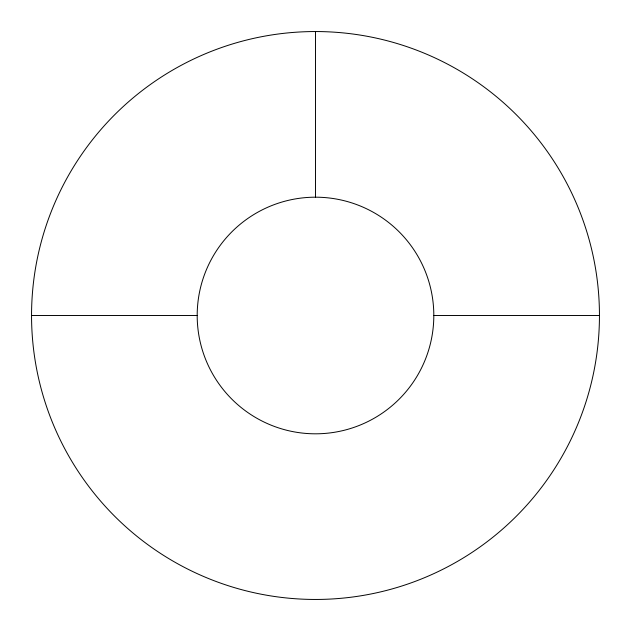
<?xml version="1.0" encoding="UTF-8"?>
<svg xmlns="http://www.w3.org/2000/svg" width="631" height="631" viewBox="0 0 631 631"><rect width="100%" height="100%" fill="white"/><g stroke="black" fill="none" stroke-linecap="round" stroke-linejoin="round"><path stroke-width="0.95" d="M31.55 315.5L197.188 315.5M433.812 315.5A118.312 118.312 0 0 0 256.344 213.041A118.312 118.312 0 0 0 256.344 417.959A118.312 118.312 0 0 0 433.812 315.5L599.45 315.5A283.95 283.95 0 0 1 173.525 561.409A283.95 283.95 0 0 1 173.525 69.591A283.95 283.95 0 0 1 599.45 315.5M315.5 31.55L315.5 197.188"/></g></svg>
